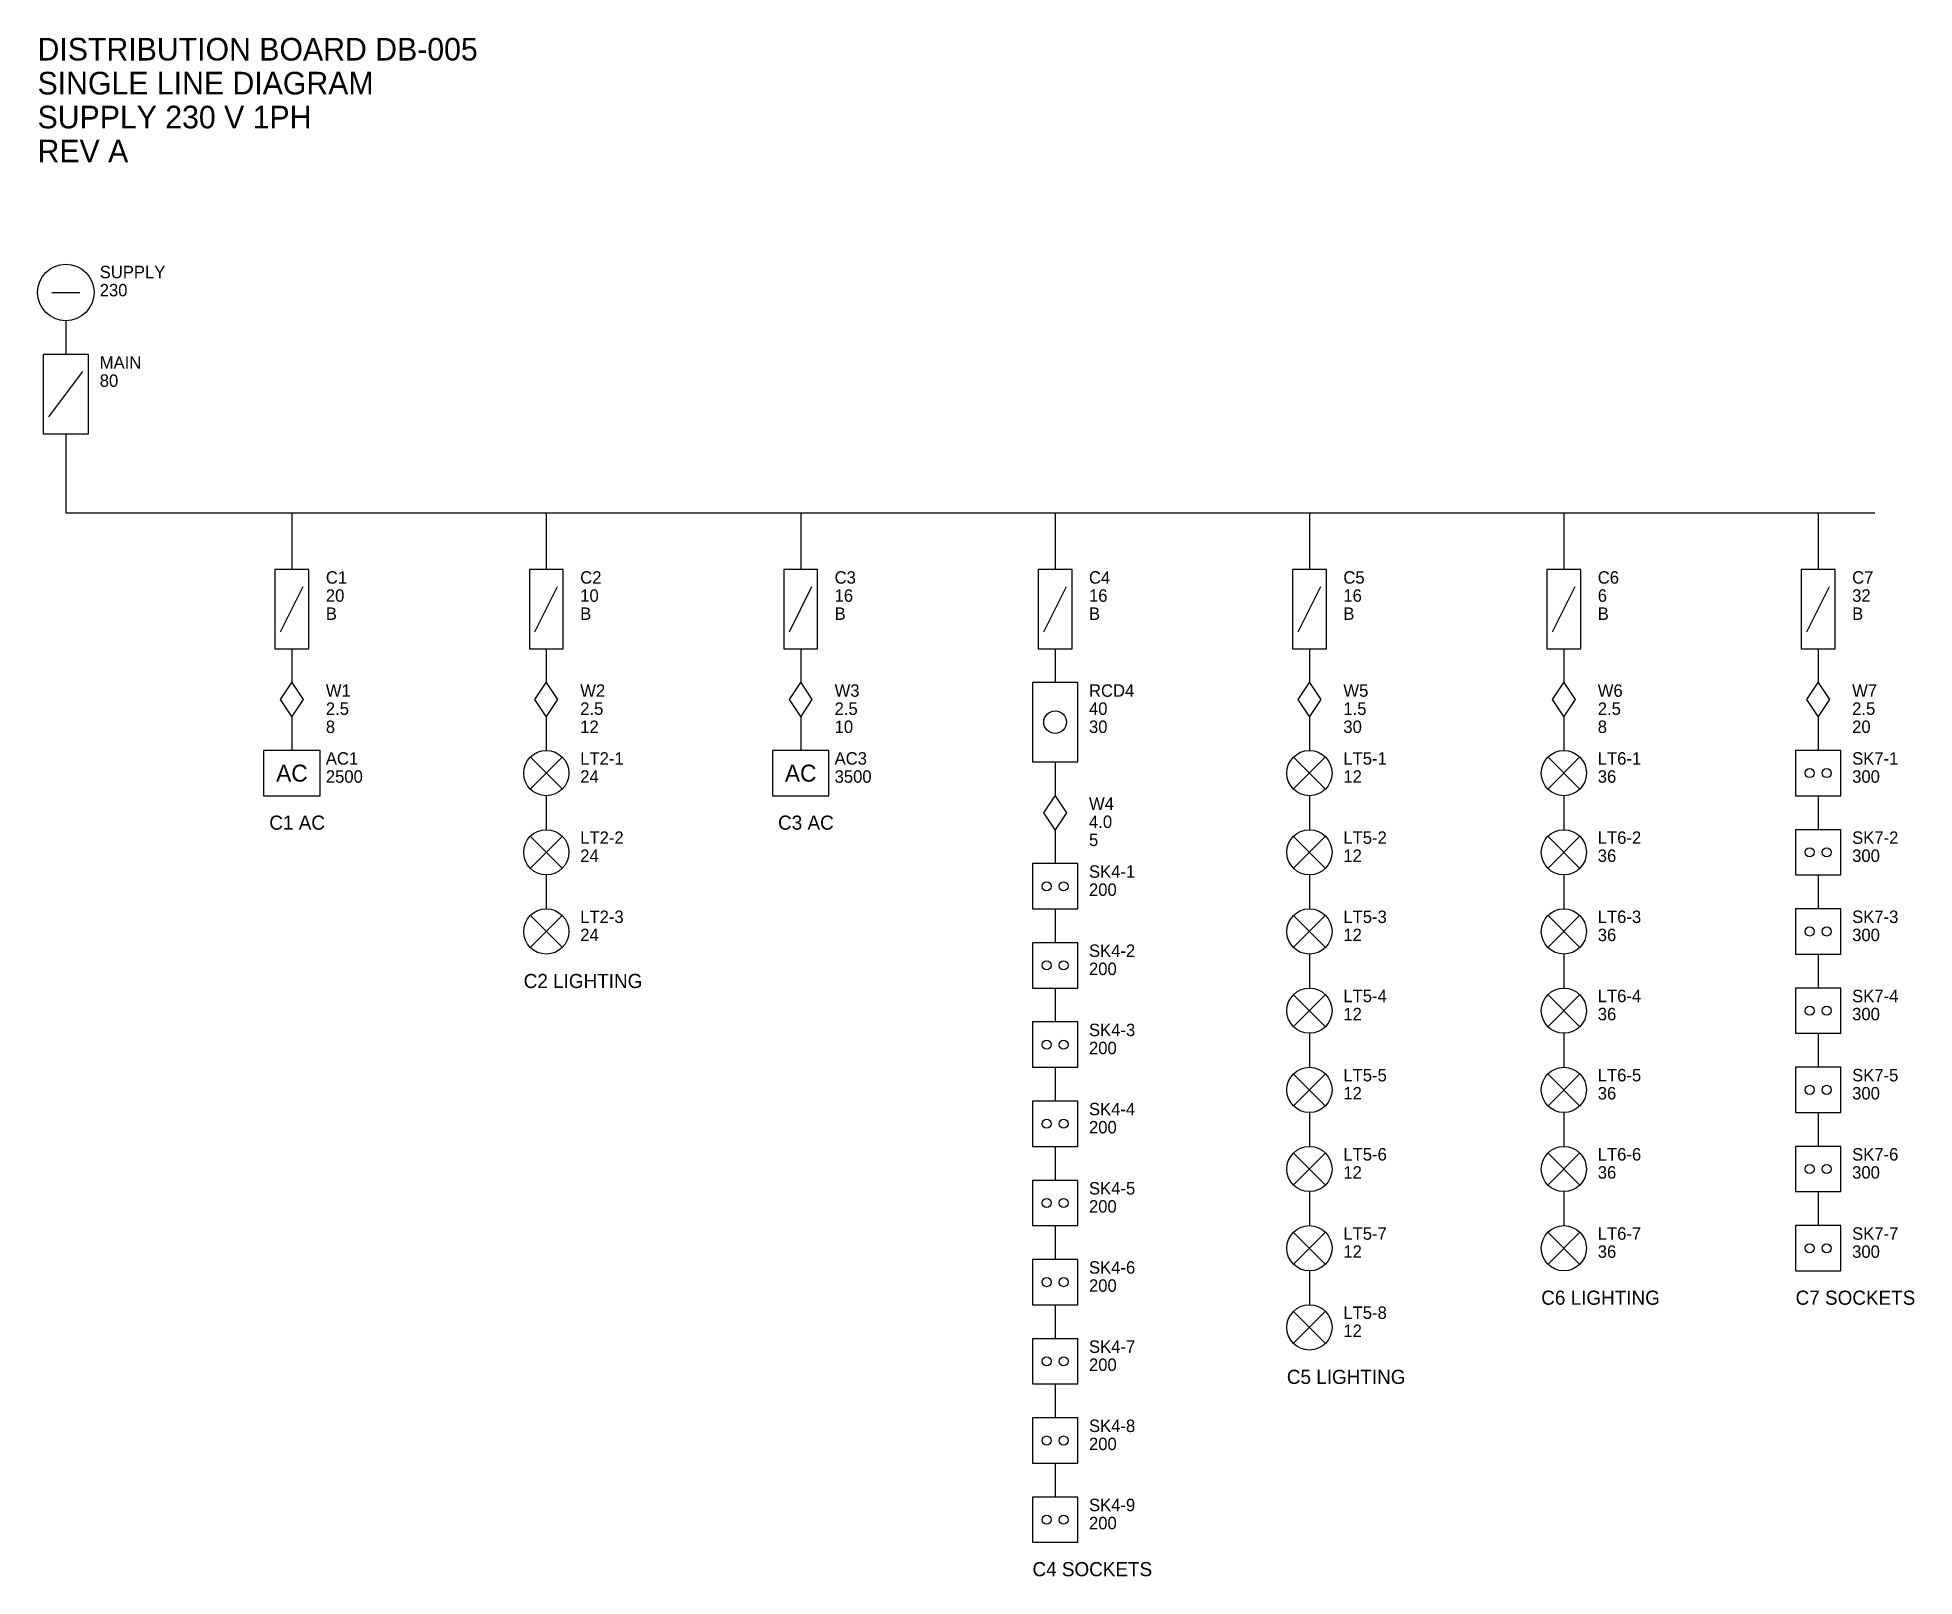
# Model space of a CAD drawing. Extents: x -45 to 287, y -188 to 84.
import ezdxf
from ezdxf.enums import TextEntityAlignment as Align

# ---------------------------------------------------------------- set-up
doc = ezdxf.new("R2010")
doc.units = 0
for name, color, linetype in [('ANNOTATION', 6, 'Continuous'), ('BUSBAR', 1, 'Continuous'), ('DEVICES', 7, 'Continuous'), ('LABELS', 170, 'Continuous'), ('LOADS', 3, 'Continuous'), ('TAGS', 8, 'Continuous'), ('WIRES', 5, 'Continuous')]:
    doc.layers.add(name, color=color, linetype=linetype)

# ---------------------------------------------------------------- blocks, each defined once
blk = doc.blocks.new('SUPPLY')
blk.add_line((-2.5, -5), (2.5, -5))
blk.add_circle((0, -5), 5)
at = {"layer": 'TAGS'}
for tag, p in [('TAG', (6, -2.5)), ('VOLTAGE_V', (6, -5.7))]:
    blk.add_attdef(tag, p, '', height=2.2, dxfattribs=at)
blk = doc.blocks.new('MAIN_SWITCH')
blk.add_line((-3, -11), (3, -3))
blk.add_lwpolyline([(-4, -14), (4, -14), (4, 0), (-4, 0)], close=True)
at = {"layer": 'TAGS'}
for tag, p in [('TAG', (6, -2.5)), ('RATING_A', (6, -5.7))]:
    blk.add_attdef(tag, p, '', height=2.2, dxfattribs=at)
blk = doc.blocks.new('MCB')
blk.add_line((-2, -11), (2, -3))
blk.add_lwpolyline([(-3, -14), (3, -14), (3, 0), (-3, 0)], close=True)
at = {"layer": 'TAGS'}
for tag, p in [('TAG', (6, -2.5)), ('RATING_A', (6, -5.7)), ('CURVE', (6, -8.9))]:
    blk.add_attdef(tag, p, '', height=2.2, dxfattribs=at)
blk = doc.blocks.new('CABLE')
blk.add_lwpolyline([(0, 0), (2, -3), (0, -6), (-2, -3)], close=True)
at = {"layer": 'TAGS'}
for tag, p in [('TAG', (6, -2.5)), ('SIZE_SQMM', (6, -5.7)), ('LENGTH_M', (6, -8.9))]:
    blk.add_attdef(tag, p, '', height=2.2, dxfattribs=at)
blk = doc.blocks.new('AC_UNIT')
blk.add_lwpolyline([(-5, -8), (5, -8), (5, 0), (-5, 0)], close=True)
blk.add_text('AC', height=3).set_placement((0, -4), align=Align.MIDDLE_CENTER)
at = {"layer": 'TAGS'}
for tag, p in [('TAG', (6, -2.5)), ('LOAD_W', (6, -5.7))]:
    blk.add_attdef(tag, p, '', height=2.2, dxfattribs=at)
blk = doc.blocks.new('LIGHT')
for p, q in [((-2.8, -1.2), (2.8, -6.8)), ((-2.8, -6.8), (2.8, -1.2))]:
    blk.add_line(p, q)
blk.add_circle((0, -4), 4)
at = {"layer": 'TAGS'}
for tag, p in [('TAG', (6, -2.5)), ('LOAD_W', (6, -5.7))]:
    blk.add_attdef(tag, p, '', height=2.2, dxfattribs=at)
blk = doc.blocks.new('RCD')
blk.add_lwpolyline([(-4, -14), (4, -14), (4, 0), (-4, 0)], close=True)
blk.add_circle((0, -7), 2)
at = {"layer": 'TAGS'}
for tag, p in [('TAG', (6, -2.5)), ('RATING_A', (6, -5.7)), ('SENS_MA', (6, -8.9))]:
    blk.add_attdef(tag, p, '', height=2.2, dxfattribs=at)
blk = doc.blocks.new('SOCKET')
blk.add_lwpolyline([(-4, -8), (4, -8), (4, 0), (-4, 0)], close=True)
for centre in [(-1.5, -4), (1.5, -4)]:
    blk.add_circle(centre, 0.8)
at = {"layer": 'TAGS'}
for tag, p in [('TAG', (6, -2.5)), ('LOAD_W', (6, -5.7))]:
    blk.add_attdef(tag, p, '', height=2.2, dxfattribs=at)

msp = doc.modelspace()

# ---------------------------------------------------------------- linework, layer by layer
at = {"layer": 'BUSBAR'}
msp.add_line((-40, 0), (280, 0), dxfattribs=at)
at = {"layer": 'WIRES'}
for p, q in [((-40, 34), (-40, 28)), ((-40, 14), (-40, 0)), ((0, 0), (0, -10)), ((45, 0), (45, -10)), ((90, 0), (90, -10)), ((135, 0), (135, -10)), ((180, 0), (180, -10)), ((225, 0), (225, -10)), ((270, 0), (270, -10)), ((0, -24), (0, -30)), ((45, -24), (45, -30)), ((90, -24), (90, -30)), ((135, -24), (135, -30)), ((180, -24), (180, -30)), ((225, -24), (225, -30)), ((270, -24), (270, -30)), ((0, -36), (0, -42)), ((45, -36), (45, -42)), ((90, -36), (90, -42)), ((180, -36), (180, -42)), ((225, -36), (225, -42)), ((270, -36), (270, -42)), ((135, -44), (135, -50)), ((45, -50), (45, -56)), ((180, -50), (180, -56)), ((225, -50), (225, -56)), ((270, -50), (270, -56)), ((135, -56), (135, -62)), ((45, -64), (45, -70)), ((180, -64), (180, -70)), ((225, -64), (225, -70)), ((270, -64), (270, -70)), ((135, -70), (135, -76)), ((180, -78), (180, -84)), ((225, -78), (225, -84)), ((270, -78), (270, -84)), ((135, -84), (135, -90)), ((180, -92), (180, -98)), ((225, -92), (225, -98)), ((270, -92), (270, -98)), ((135, -98), (135, -104)), ((180, -106), (180, -112)), ((225, -106), (225, -112)), ((270, -106), (270, -112)), ((135, -112), (135, -118)), ((180, -120), (180, -126)), ((225, -120), (225, -126)), ((270, -120), (270, -126)), ((135, -126), (135, -132)), ((180, -134), (180, -140)), ((135, -140), (135, -146)), ((135, -154), (135, -160)), ((135, -168), (135, -174))]:
    msp.add_line(p, q, dxfattribs=at)

# ---------------------------------------------------------------- block references
at = {"layer": 'DEVICES'}
for name, p, values in [('SUPPLY', (-40, 44), {'TAG': 'SUPPLY', 'VOLTAGE_V': '230'}), ('MAIN_SWITCH', (-40, 28), {'TAG': 'MAIN', 'RATING_A': '80'}), ('MCB', (0, -10), {'TAG': 'C1', 'RATING_A': '20', 'CURVE': 'B'}), ('MCB', (45, -10), {'TAG': 'C2', 'RATING_A': '10', 'CURVE': 'B'}), ('MCB', (90, -10), {'TAG': 'C3', 'RATING_A': '16', 'CURVE': 'B'}), ('MCB', (135, -10), {'TAG': 'C4', 'RATING_A': '16', 'CURVE': 'B'}), ('MCB', (180, -10), {'TAG': 'C5', 'RATING_A': '16', 'CURVE': 'B'}), ('MCB', (225, -10), {'TAG': 'C6', 'RATING_A': '6', 'CURVE': 'B'}), ('MCB', (270, -10), {'TAG': 'C7', 'RATING_A': '32', 'CURVE': 'B'}), ('CABLE', (0, -30), {'TAG': 'W1', 'SIZE_SQMM': '2.5', 'LENGTH_M': '8'}), ('CABLE', (45, -30), {'TAG': 'W2', 'SIZE_SQMM': '2.5', 'LENGTH_M': '12'}), ('CABLE', (90, -30), {'TAG': 'W3', 'SIZE_SQMM': '2.5', 'LENGTH_M': '10'}), ('RCD', (135, -30), {'TAG': 'RCD4', 'RATING_A': '40', 'SENS_MA': '30'}), ('CABLE', (180, -30), {'TAG': 'W5', 'SIZE_SQMM': '1.5', 'LENGTH_M': '30'}), ('CABLE', (225, -30), {'TAG': 'W6', 'SIZE_SQMM': '2.5', 'LENGTH_M': '8'}), ('CABLE', (270, -30), {'TAG': 'W7', 'SIZE_SQMM': '2.5', 'LENGTH_M': '20'}), ('CABLE', (135, -50), {'TAG': 'W4', 'SIZE_SQMM': '4.0', 'LENGTH_M': '5'})]:
    msp.add_blockref(name, p, dxfattribs=at).add_auto_attribs(values)
at = {"layer": 'LOADS'}
for name, p, values in [('AC_UNIT', (0, -42), {'TAG': 'AC1', 'LOAD_W': '2500'}), ('LIGHT', (45, -42), {'TAG': 'LT2-1', 'LOAD_W': '24'}), ('AC_UNIT', (90, -42), {'TAG': 'AC3', 'LOAD_W': '3500'}), ('LIGHT', (180, -42), {'TAG': 'LT5-1', 'LOAD_W': '12'}), ('LIGHT', (225, -42), {'TAG': 'LT6-1', 'LOAD_W': '36'}), ('SOCKET', (270, -42), {'TAG': 'SK7-1', 'LOAD_W': '300'}), ('LIGHT', (45, -56), {'TAG': 'LT2-2', 'LOAD_W': '24'}), ('LIGHT', (180, -56), {'TAG': 'LT5-2', 'LOAD_W': '12'}), ('LIGHT', (225, -56), {'TAG': 'LT6-2', 'LOAD_W': '36'}), ('SOCKET', (270, -56), {'TAG': 'SK7-2', 'LOAD_W': '300'}), ('SOCKET', (135, -62), {'TAG': 'SK4-1', 'LOAD_W': '200'}), ('LIGHT', (45, -70), {'TAG': 'LT2-3', 'LOAD_W': '24'}), ('LIGHT', (180, -70), {'TAG': 'LT5-3', 'LOAD_W': '12'}), ('LIGHT', (225, -70), {'TAG': 'LT6-3', 'LOAD_W': '36'}), ('SOCKET', (270, -70), {'TAG': 'SK7-3', 'LOAD_W': '300'}), ('SOCKET', (135, -76), {'TAG': 'SK4-2', 'LOAD_W': '200'}), ('LIGHT', (180, -84), {'TAG': 'LT5-4', 'LOAD_W': '12'}), ('LIGHT', (225, -84), {'TAG': 'LT6-4', 'LOAD_W': '36'}), ('SOCKET', (270, -84), {'TAG': 'SK7-4', 'LOAD_W': '300'}), ('SOCKET', (135, -90), {'TAG': 'SK4-3', 'LOAD_W': '200'}), ('LIGHT', (180, -98), {'TAG': 'LT5-5', 'LOAD_W': '12'}), ('LIGHT', (225, -98), {'TAG': 'LT6-5', 'LOAD_W': '36'}), ('SOCKET', (270, -98), {'TAG': 'SK7-5', 'LOAD_W': '300'}), ('SOCKET', (135, -104), {'TAG': 'SK4-4', 'LOAD_W': '200'}), ('LIGHT', (180, -112), {'TAG': 'LT5-6', 'LOAD_W': '12'}), ('LIGHT', (225, -112), {'TAG': 'LT6-6', 'LOAD_W': '36'}), ('SOCKET', (270, -112), {'TAG': 'SK7-6', 'LOAD_W': '300'}), ('SOCKET', (135, -118), {'TAG': 'SK4-5', 'LOAD_W': '200'}), ('LIGHT', (180, -126), {'TAG': 'LT5-7', 'LOAD_W': '12'}), ('LIGHT', (225, -126), {'TAG': 'LT6-7', 'LOAD_W': '36'}), ('SOCKET', (270, -126), {'TAG': 'SK7-7', 'LOAD_W': '300'}), ('SOCKET', (135, -132), {'TAG': 'SK4-6', 'LOAD_W': '200'}), ('LIGHT', (180, -140), {'TAG': 'LT5-8', 'LOAD_W': '12'}), ('SOCKET', (135, -146), {'TAG': 'SK4-7', 'LOAD_W': '200'}), ('SOCKET', (135, -160), {'TAG': 'SK4-8', 'LOAD_W': '200'}), ('SOCKET', (135, -174), {'TAG': 'SK4-9', 'LOAD_W': '200'})]:
    msp.add_blockref(name, p, dxfattribs=at).add_auto_attribs(values)

# ---------------------------------------------------------------- texts
at = {"layer": 'ANNOTATION'}
for s, p in [('DISTRIBUTION BOARD DB-005', (-45, 80)), ('SINGLE LINE DIAGRAM', (-45, 74)), ('SUPPLY 230 V 1PH', (-45, 68)), ('REV A', (-45, 62))]:
    msp.add_text(s, height=4, dxfattribs=at).set_placement(p)
at = {"layer": 'LABELS'}
for s, p in [('C1 AC', (-4, -56)), ('C3 AC', (86, -56)), ('C2 LIGHTING', (41, -84)), ('C6 LIGHTING', (221, -140)), ('C7 SOCKETS', (266, -140)), ('C5 LIGHTING', (176, -154)), ('C4 SOCKETS', (131, -188))]:
    msp.add_text(s, height=2.5, dxfattribs=at).set_placement(p)

doc.saveas('drawing.dxf')
